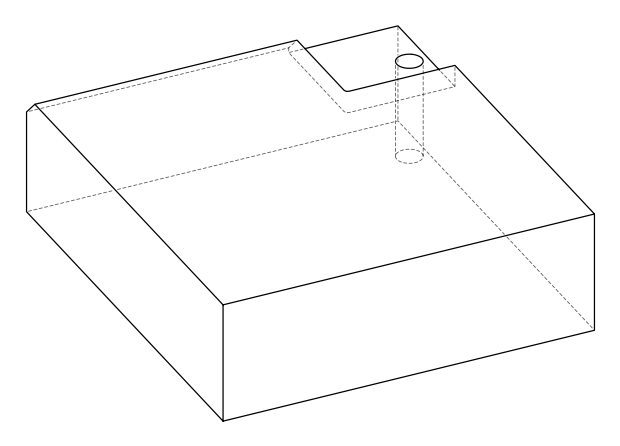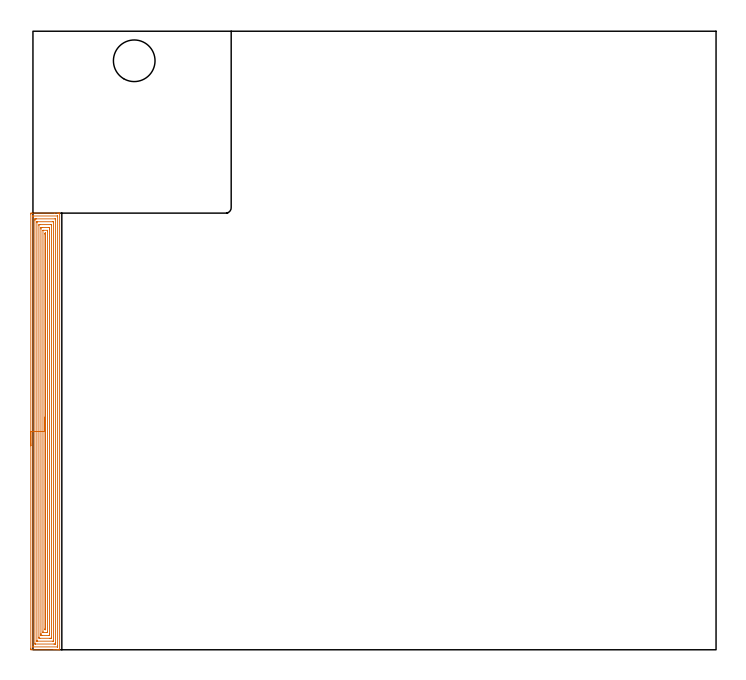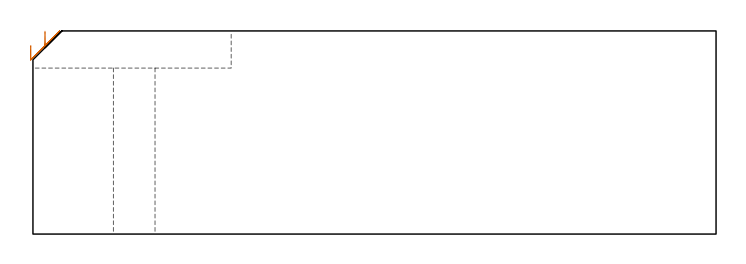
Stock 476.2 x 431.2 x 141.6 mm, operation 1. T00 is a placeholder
(PLAN: 3 operations, 2 tool changes, 185.3 min)
(1 AREA_MILL | FG_CHAMFER_SURFACE | UGT0205_001 | 19.69 min | 63085 mm3)
(2 MILL_CORNER_NOTCH_RECTANGULAR | CORNER_NOTCH_RECTANGULAR | NXT0201_008 | Follow Part, ap 1.5, ae 75% | 165.08 min | 452195 mm3)
(3 INDEXABLE_INSERT_DRILL_THROUGH_HOLE_FROM_SOLID | STEP1HOLE | NXT0302_029 | 0.49 min | 76341 mm3)
(TOOL UGT0205_001 | Chamfer Mill 20 x 3 x 45 deg. | D20 FL50 Z2)
(TOOL NXT0201_008 | ENDMILL 6mm [2P460-0600-NA 1630] | D6 FL26 Z6)
(TOOL NXT0302_029 | Index. Insert Drill 29mm [880-D2900L32-05] | D29 PA176 FL145 Z2)
(OP 1 AREA_MILL)
G17 G21 G94 G90
T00 M6
G54
G17 G0 G90 X-1.5 Y142.2 S1061 M3
G43 Z151.6 H0
Z131.5
G94 G1 Y142.238 Z130.628 F250.
Y142.352 Z129.764
Y142.541 Z128.912
Y142.803 Z128.08
Y143.137 Z127.274
Y143.54 Z126.5
Y144.008 Z125.764
Y144.539 Z125.072
Y145.129 Z124.429
Y145.772 Z123.84
Y146.464 Z123.308
Y147.2 Z122.84
Y147.974 Z122.437
Y148.78 Z122.103
Y149.612 Z121.841
Y150.463 Z121.652
Y151.328 Z121.538
Y152.2 Z121.5
X-1.499 Y303.77 Z121.501
X-1.497 Y304.171 Z121.502
X-1.492 Y304.39 Z121.505
X-1.103 Y304.395 Z121.894
X-0.485 Y304.4 Z122.513
X14.952 Z137.948
X17.326 Z140.32
X18.044 Z141.044
X18.275 Z141.275
X18.439 Y304.398 Z141.432
X18.597 Y304.39 Z141.589
X18.6 Y304.217 Z141.6
Y0.183
X18.597 Y0.01 Z141.589
X18.439 Y0.002 Z141.432
X18.275 Y0. Z141.275
X18.044 Z141.044
X17.326 Z140.32
X16.089 Z139.086
X14.693 Z137.688
X-1.091 Z121.906
X-1.492 Y0.01 Z121.505
X-1.497 Y0.229 Z121.502
X-1.499 Y0.63 Z121.501
X-1.5 Y1.035 Z121.5
Y152.2
X-0.086 Z122.914
Y301.839
X-0.084 Y301.981 Z122.916
X-0.079 Y302.356 Z122.921
X-0.073 Y302.39 Z122.927
X-0.005 Y302.395 Z122.995
X0.104 Y302.399 Z123.104
X16.915 Y302.4 Z139.915
X17.112 Y302.398 Z140.112
X17.147 Y302.395 Z140.147
X17.179 Y302.389 Z140.179
X17.181 Y302.343 Z140.181
X17.185 Y302.124 Z140.185
Y2.561
X17.184 Y2.419 Z140.184
X17.179 Y2.044 Z140.179
X17.173 Y2.01 Z140.173
X17.105 Y2.005 Z140.105
X16.996 Y2.001 Z139.996
X0.185 Y2. Z123.185
X-0.012 Y2.002 Z122.988
X-0.047 Y2.005 Z122.953
X-0.079 Y2.011 Z122.921
X-0.081 Y2.057 Z122.919
X-0.085 Y2.276 Z122.915
X-0.086 Y152.2 Z122.914
X1.328 Z124.328
X1.329 Y299.503 Z124.329
X1.333 Y300.193 Z124.333
X1.336 Y300.391 Z124.336
X1.53 Y300.394 Z124.53
X2.204 Y300.4 Z125.204
X2.407 Z125.407
X15.368 Y300.399 Z138.368
X15.57 Y300.395 Z138.57
X15.765 Y300.388 Z138.765
X15.769 Y300.193 Z138.769
X15.771 Y299.989 Z138.771
Y4.897
X15.767 Y4.207 Z138.767
X15.764 Y4.009 Z138.764
X15.57 Y4.006 Z138.57
X14.896 Y4. Z137.896
X14.693 Z137.693
X1.732 Y4.001 Z124.732
X1.53 Y4.005 Z124.53
X1.335 Y4.012 Z124.335
X1.331 Y4.207 Z124.331
X1.329 Y4.411 Z124.329
X1.328 Y152.2 Z124.328
X2.743 Z125.743
Y298.062
X2.746 Y298.246 Z125.746
X2.75 Y298.384 Z125.75
X2.848 Y298.39 Z125.848
X3.285 Y298.4 Z126.285
X13.815 Z136.815
X14.251 Y298.392 Z137.251
X14.351 Y298.388 Z137.351
X14.355 Y298.32 Z137.355
X14.356 Y298.25 Z137.356
X14.357 Y297.852 Z137.357
Y6.338
X14.354 Y6.153 Z137.354
X14.35 Y6.016 Z137.35
X14.252 Y6.01 Z137.252
X13.815 Y6. Z136.815
X3.285 Z126.285
X2.849 Y6.008 Z125.849
X2.749 Y6.012 Z125.749
X2.745 Y6.08 Z125.745
X2.744 Y6.15 Z125.744
X2.743 Y6.548 Z125.743
Y152.2
X4.157 Z127.157
Y295.722
X4.162 Y296.39 Z127.162
X4.378 Y296.396 Z127.378
X5.04 Y296.399 Z128.04
X5.252 Y296.4 Z128.252
X12.274 Y296.399 Z135.274
X12.938 Y296.39 Z135.938
X12.943 Y295.722 Z135.943
Y8.678
X12.938 Y8.01 Z135.938
X12.722 Y8.004 Z135.722
X12.06 Y8.001 Z135.06
X11.848 Y8. Z134.848
X4.826 Y8.001 Z127.826
X4.162 Y8.01 Z127.162
X4.157 Y8.678 Z127.157
Y8.684
Y152.2
X5.571 Z128.571
Y293.392
X5.574 Y293.933 Z128.574
X5.577 Y294.28 Z128.577
X5.581 Y294.39 Z128.581
X5.689 Y294.393 Z128.689
X5.917 Y294.397 Z128.917
X6.337 Y294.4 Z129.337
X10.725 Z133.725
X11.183 Y294.398 Z134.183
X11.335 Y294.395 Z134.335
X11.457 Y294.39 Z134.457
X11.522 Y294.378 Z134.522
X11.524 Y294.286 Z134.524
X11.527 Y293.933 Z134.527
X11.529 Y293.581 Z134.529
Y293.039
Y11.008
X11.526 Y10.467 Z134.526
X11.523 Y10.12 Z134.523
X11.519 Y10.01 Z134.519
X11.411 Y10.007 Z134.411
X11.183 Y10.003 Z134.183
X10.763 Y10. Z133.763
X6.375 Z129.375
X5.917 Y10.002 Z128.917
X5.765 Y10.005 Z128.765
X5.643 Y10.01 Z128.643
X5.578 Y10.022 Z128.578
X5.576 Y10.114 Z128.576
X5.573 Y10.467 Z128.573
X5.571 Y10.819 Z128.571
Y11.361
Y152.2
X6.985 Z129.985
X6.986 Y292.145 Z129.986
X6.987 Y292.32 Z129.987
X6.989 Y292.363 Z129.989
X6.991 Y292.379 Z129.991
X7.007 Y292.39 Z130.007
X7.172 Y292.395 Z130.172
X7.423 Y292.399 Z130.423
X10.056 Z133.056
X10.094 Y292.394 Z133.094
X10.108 Y292.391 Z133.108
X10.111 Y292.343 Z133.111
X10.113 Y292.145 Z133.113
X10.115 Y291.445 Z133.115
X10.114 Y12.255 Z133.114
X10.113 Y12.08 Z133.113
X10.111 Y12.037 Z133.111
X10.109 Y12.021 Z133.109
X10.093 Y12.01 Z133.093
X9.928 Y12.005 Z132.928
X9.677 Y12.001 Z132.677
X7.044 Z130.044
X7.006 Y12.006 Z130.006
X6.992 Y12.009 Z129.992
X6.989 Y12.057 Z129.989
X6.987 Y12.255 Z129.987
X6.985 Y12.955 Z129.985
Y152.2
X8.4 Z131.4
Y289.615
X8.405 Y290.356 Z131.405
X8.406 Y290.385 Z131.406
X8.465 Y290.394 Z131.465
X8.508 Y290.399 Z131.508
X8.55 Z131.55
X8.593 Y290.398 Z131.593
X8.677 Y290.39 Z131.677
X8.695 Y290.384 Z131.695
X8.697 Y290.377 Z131.697
X8.699 Y290.356 Z131.699
X8.7 Y290.203 Z131.7
Y289.462
Y14.785
X8.695 Y14.043 Z131.695
X8.694 Y14.015 Z131.694
X8.635 Y14.006 Z131.635
X8.592 Y14.001 Z131.592
X8.55 Z131.55
X8.508 Y14.002 Z131.508
X8.423 Y14.01 Z131.423
X8.405 Y14.016 Z131.405
X8.403 Y14.023 Z131.403
X8.401 Y14.043 Z131.401
X8.4 Y14.197 Z131.4
X8.399 Y14.938 Z131.399
X8.4 Y152.2 Z131.4
Y153.071 Z131.438
Y153.936 Z131.551
Y154.788 Z131.74
Y155.62 Z132.003
Y156.426 Z132.336
Y157.2 Z132.739
Y157.936 Z133.208
Y158.628 Z133.739
Y159.271 Z134.328
Y159.86 Z134.972
Y160.391 Z135.664
Y160.86 Z136.4
Y161.263 Z137.173
Y161.597 Z137.979
Y161.859 Z138.811
Y162.048 Z139.663
Y162.162 Z140.528
Y162.2 Z141.4
G0 Z151.6
M5
M2
